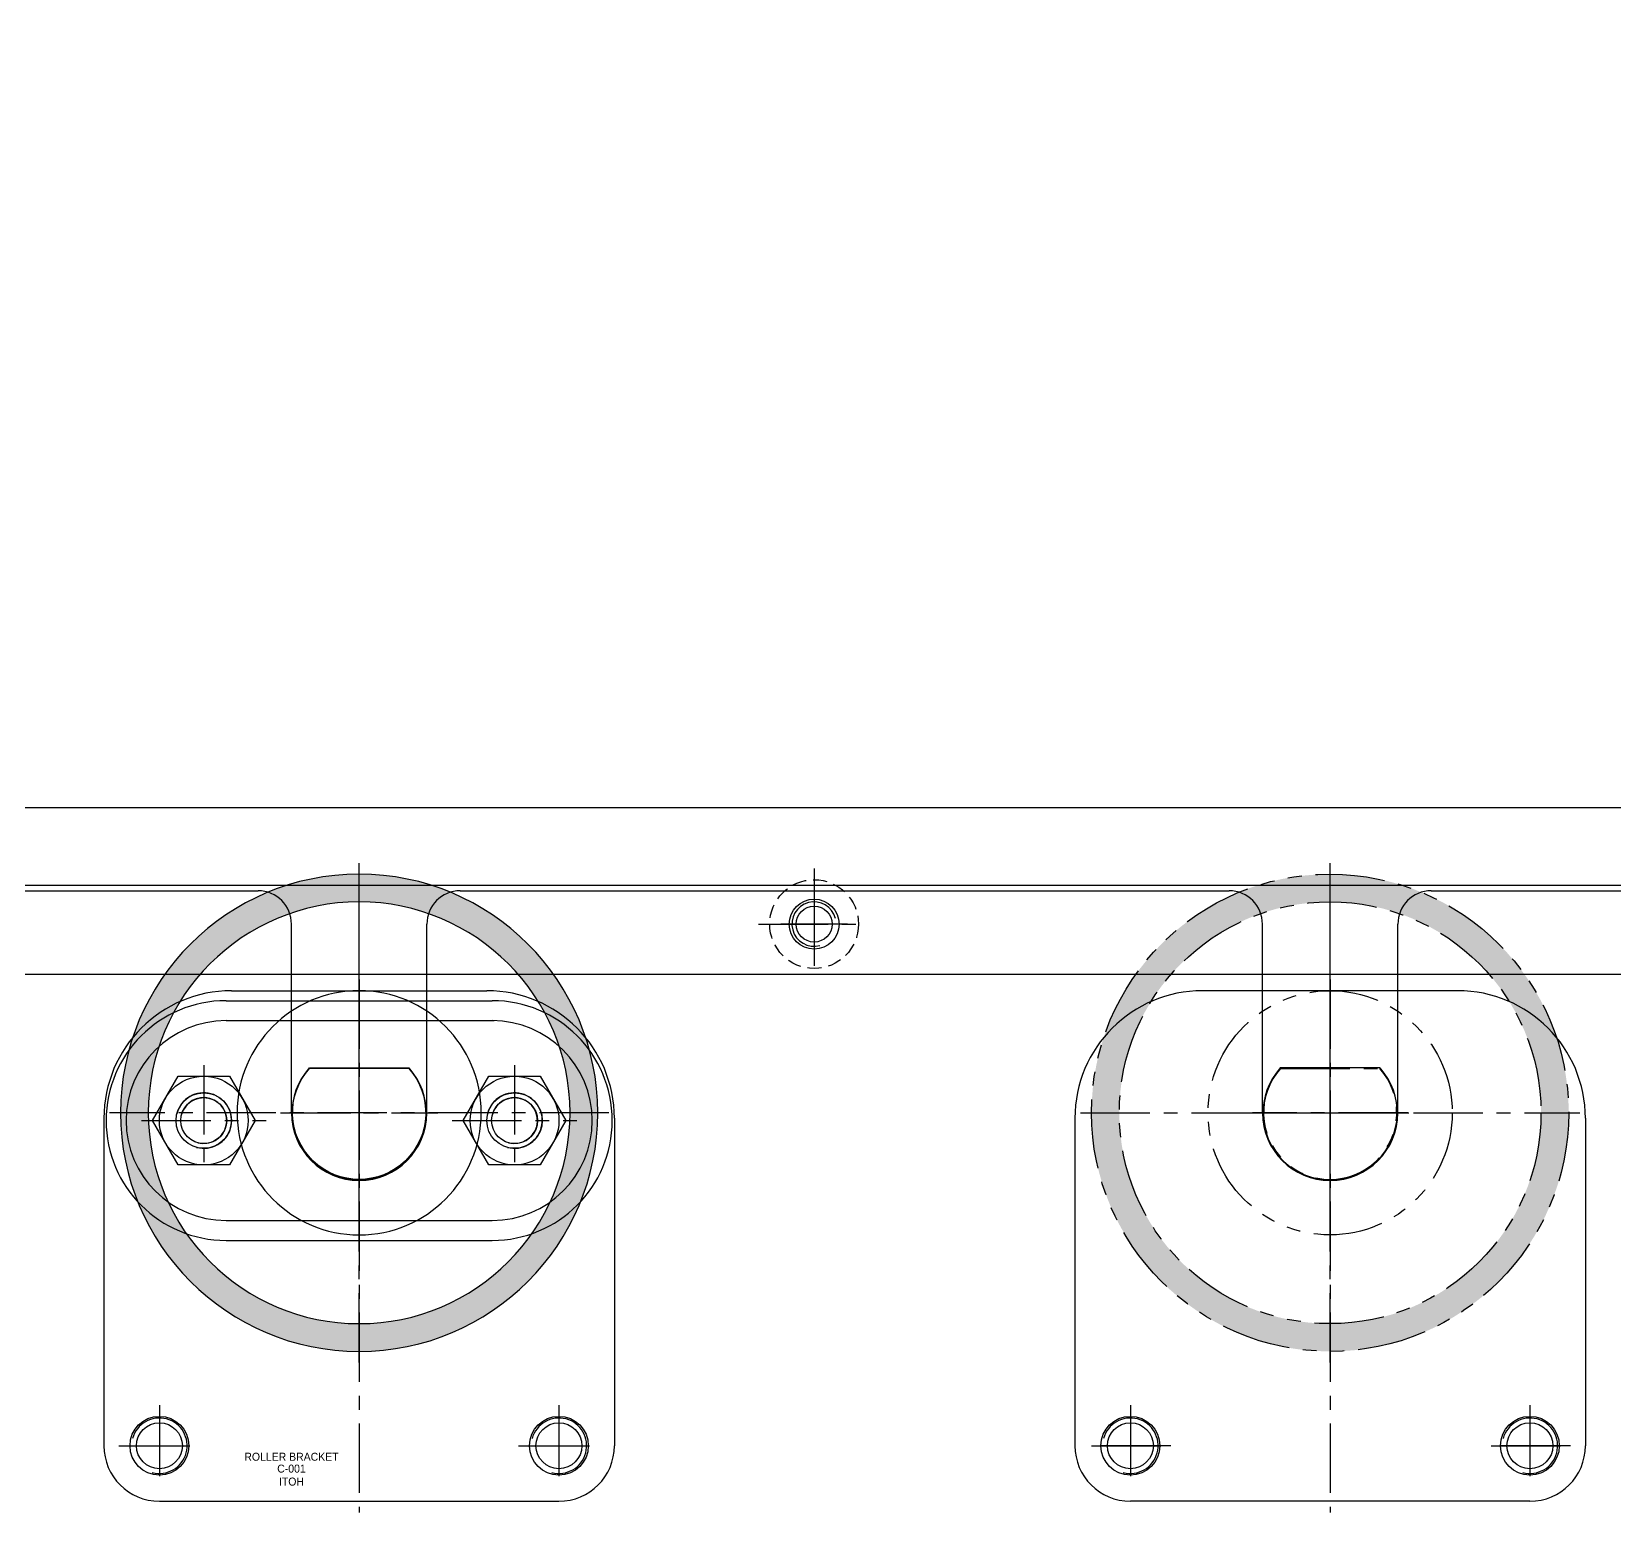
# Model space of a CAD drawing. Header units: inches. Extents: x 0 to 77285, y -118 to 40065.
# Drawn here: x 17553.5 to 17696.2, y 5770.9 to 5904.3 of the extents above; entities that cross this region are included whole.
import ezdxf
from ezdxf.enums import TextEntityAlignment as Align

# ---------------------------------------------------------------- set-up
doc = ezdxf.new("R2010")
doc.units = ezdxf.units.IN
doc.header["$LTSCALE"] = 5
doc.header["$MEASUREMENT"] = 0
for name, pattern in [('CENTER', [2, 1.25, -0.25, 0.25, -0.25]), ('HIDDEN', [0.375, 0.25, -0.125]), ('PHANTOM', [2.5, 1.25, -0.25, 0.25, -0.25, 0.25, -0.25])]:
    doc.linetypes.add(name, pattern=pattern)
for name, color, linetype in [('11', 1, 'CENTER'), ('22', 2, 'HIDDEN'), ('44', 4, 'Continuous'), ('55', 5, 'Continuous'), ('66', 6, 'PHANTOM'), ('G', 231, 'Continuous'), ('T', 3, 'Continuous'), ('Y', 60, 'Continuous')]:
    doc.layers.add(name, color=color, linetype=linetype)
doc.styles.add('SCI', font='')
doc.styles.get('SCI').set_extended_font_data('Gulim')
doc.dimstyles.new('SCH', dxfattribs={"dimtxt": 2.5, "dimasz": 2, "dimexe": 1.25, "dimexo": 0.625, "dimtad": 1, "dimdec": 8, "dimtxsty": 'SCI', "dimcen": 2.5, "dimclrd": 4, "dimclre": 4, "dimclrt": 7, "dimadec": 8, "dimazin": 2, "dimtfac": 1, "dimtdec": 8, "dimtmove": 0, "dimatfit": 3, "dimfxl": 1, "dimarcsym": 0})

# ---------------------------------------------------------------- blocks, each defined once
blk = doc.blocks.new('A$C1a2da5a2')
for p, q in [((-13.4, 68, 0), (55.9, 68, 0)), ((74.1, 68, 0), (143.4, 68, 0)), ((161.6, 68, 0), (230.9, 68, 0)), ((58.9, 48, 0), (58.9, 65, 0)), ((71.1, 48, 0), (71.1, 65, 0)), ((146.4, 48, 0), (146.4, 65, 0)), ((158.6, 48, 0), (158.6, 65, 0))]:
    blk.add_line(p, q)
for centre, radius in [((106, 65, 0), 1.62), ((47, 18, 0), 2.07), ((83, 18, 0), 2.07), ((134.5, 18, 0), 2.07), ((170.5, 18, 0), 2.07)]:
    blk.add_circle(centre, radius)
for centre, radius, start, end in [((55.9, 65, 0), 3, 0, 90), ((74.1, 65, 0), 3, 90, 180), ((143.4, 65, 0), 3, 0, 90), ((161.6, 65, 0), 3, 90, 180), ((65, 48, 0), 6.1, 180, 0), ((152.5, 48, 0), 6.1, 180, 0)]:
    blk.add_arc(centre, radius, start, end)
at = {"layer": '11'}
for p, q in [((65, 40.9, 0), (65, 69, 0)), ((152.5, 40.9, 0), (152.5, 69, 0)), ((106, 68, 0), (106, 62, 0)), ((109, 65, 0), (103, 65, 0)), ((57.9, 48, 0), (72.1, 48, 0)), ((145.4, 48, 0), (159.6, 48, 0)), ((47, 21.5, 0), (47, 14.5, 0)), ((83, 21.5, 0), (83, 14.5, 0)), ((134.5, 21.5, 0), (134.5, 14.5, 0)), ((170.5, 21.5, 0), (170.5, 14.5, 0)), ((43.5, 18, 0), (50.5, 18, 0)), ((79.5, 18, 0), (86.5, 18, 0)), ((131, 18, 0), (138, 18, 0)), ((167, 18, 0), (174, 18, 0))]:
    blk.add_line(p, q, dxfattribs=at)
at = {"layer": 'T'}
for centre, radius, start, end in [((106, 65, 0), 2, 15, 285), ((47, 18, 0), 2.5, 255, 165), ((83, 18, 0), 2.5, 255, 165), ((134.5, 18, 0), 2.5, 255, 165), ((170.5, 18, 0), 2.5, 255, 165)]:
    blk.add_arc(centre, radius, start, end, dxfattribs=at)
blk = doc.blocks.new('A$C13220dc5')
for p, q in [((-5, 10.5), (424.7, 10.5)), ((-5, 3.5), (424.7, 3.5)), ((-5, -4.5), (424.7, -4.5))]:
    blk.add_line(p, q)
blk.add_circle((250.7, 0, 0), 2.25)
at = {"layer": '11'}
for p, q in [((250.7, 5, 0), (250.7, -5, 0)), ((245.7, 0, 0), (255.7, 0, 0))]:
    blk.add_line(p, q, dxfattribs=at)
at = {"layer": '22'}
blk.add_circle((250.7, 0, 0), 4, dxfattribs=at)
blk = doc.blocks.new('A$Ceacdeef6E')
h = blk.add_hatch(color=256)
h.dxf.hatch_style = 1
h.paths.add_polyline_path([(-21.5, 0, 1), (21.5, 0, 1)])
h.paths.add_polyline_path([(19, 0, -1), (-19, 0, -1)], flags=16)
h.paths.add_polyline_path([(6, 0, -1), (-6, 0, -1)], flags=0)
blk.add_line((-4.47, 4), (4.47, 4))
for radius in [21.5, 19, 11]:
    blk.add_circle((0, 0), radius)
blk.add_arc((0, 0), 6, 138.1897, 41.8103)
at = {"layer": '11'}
for p, q in [((0, -22.5), (0, 22.5)), ((-22.5, 0), (22.5, 0))]:
    blk.add_line(p, q, dxfattribs=at)
blk = doc.blocks.new('A$Cb106c131')
for p, q in [((11.5, 11), (-11.5, 11)), ((4.49, 4.05), (-4.49, 4.05)), ((-23, -0.5), (-23, -30)), ((23, -0.5), (23, -30)), ((18, -35), (-18, -35))]:
    blk.add_line(p, q)
for centre in [(-18, -30), (18, -30)]:
    blk.add_circle(centre, 2.65)
for centre, radius, start, end in [((-11.5, -0.5), 11.5, 90, 180), ((11.5, -0.5), 11.5, 0, 90), ((0, 0), 6.05, 137.9776, 42.0224), ((-18, -30), 5, 180, 270), ((18, -30), 5, 270, 0)]:
    blk.add_arc(centre, radius, start, end)
at = {"layer": '11'}
for p, q in [((0, 12), (0, -36)), ((7, 0), (-7, 0)), ((-18, -26.35), (-18, -33.65)), ((18, -26.35), (18, -33.65)), ((-14.35, -30), (-21.65, -30)), ((21.65, -30), (14.35, -30))]:
    blk.add_line(p, q, dxfattribs=at)
blk = doc.blocks.new('A$Cca2a8c39E')
for p, q in [((-12, 10.1), (12, 10.1)), ((-11.5, 11), (11.5, 11)), ((-12, 8.3), (12.17, 8.3)), ((-18.62, -0.7), (-16.31, 3.3)), ((-16.31, 3.3), (-11.69, 3.3)), ((-11.69, 3.3), (-9.38, -0.7)), ((-4.49, 4.05), (4.49, 4.05)), ((9.38, -0.7), (11.69, 3.3)), ((11.69, 3.3), (16.31, 3.3)), ((16.31, 3.3), (18.62, -0.7)), ((-23, -0.5), (-23, -30)), ((-16.31, -4.7), (-18.62, -0.7)), ((-9.38, -0.7), (-11.69, -4.7)), ((11.69, -4.7), (9.38, -0.7)), ((18.62, -0.7), (16.31, -4.7)), ((23, -0.5), (23, -30)), ((-11.69, -4.7), (-16.31, -4.7)), ((16.31, -4.7), (11.69, -4.7)), ((-12, -9.7), (12, -9.7)), ((-12, -11.5), (12, -11.5)), ((-18, -35), (18, -35))]:
    blk.add_line(p, q)
for centre, radius in [((-14, -0.7), 4), ((14, -0.7), 4), ((-14, -0.7), 2.5), ((14, -0.7), 2.5), ((-14, -0.7), 2.07), ((14, -0.7), 2.07), ((-18, -30), 2.65), ((18, -30), 2.65)]:
    blk.add_circle(centre, radius)
for centre, radius, start, end in [((-11.5, -0.5), 11.5, 90, 180), ((-12, -0.7), 10.8, 90, 270), ((11.5, -0.5), 11.5, 0, 90), ((12, -0.7), 10.8, 270, 90), ((-12, -0.7), 9, 90, 270), ((12, -0.7), 9, 270, 90), ((0, 0), 6.05, 137.9776, 42.0224), ((-18, -30), 5, 180, 270), ((18, -30), 5, 270, 0)]:
    blk.add_arc(centre, radius, start, end)
at = {"layer": '11'}
for p, q in [((0, 12), (0, -36)), ((-14, 4.3), (-14, -5.7)), ((14, 4.3), (14, -5.7)), ((-7, 0), (7, 0)), ((-19.62, -0.7), (-8.38, -0.7)), ((8.38, -0.7), (19.62, -0.7)), ((-18, -26.35), (-18, -33.65)), ((18, -26.35), (18, -33.65)), ((-21.65, -30), (-14.35, -30)), ((14.35, -30), (21.65, -30))]:
    blk.add_line(p, q, dxfattribs=at)
at = {"layer": 'T'}
for centre, radius in [((-14, -0.7), 2.5), ((14, -0.7), 2.5), ((-14, -0.7), 2.07), ((14, -0.7), 2.07)]:
    blk.add_arc(centre, radius, 255, 165, dxfattribs=at)
at = {"layer": '44', "style": 'SCI'}
for s, height, p in [('ROLLER BRACKET', 0.7212, (-6.1, -30.99)), ('C-001', 0.721, (-6.1, -32.06)), ('ITOH', 0.721, (-6.1, -33.23))]:
    blk.add_text(s, height=height, dxfattribs=at).set_placement(p, align=Align.MIDDLE_CENTER)
blk = doc.blocks.new('A$C5f40b4d2E')
h = blk.add_hatch(color=256)
h.dxf.hatch_style = 1
h.paths.add_polyline_path([(-21.5, 0, 1), (21.5, 0, 1)])
h.paths.add_polyline_path([(19, 0, -1), (-19, 0, -1)], flags=16)
h.paths.add_polyline_path([(6, 0, -1), (-6, 0, -1)], flags=0)
blk.add_line((-4.47, 4), (4.47, 4))
for radius in [21.5, 19, 11]:
    blk.add_circle((0, 0), radius)
blk.add_arc((0, 0), 6, 138.1897, 41.8103)
at = {"layer": '11'}
for p, q in [((0, -22.5), (0, 22.5)), ((-22.5, 0), (22.5, 0))]:
    blk.add_line(p, q, dxfattribs=at)
blk = doc.blocks.new('A$C8d770c3a')
blk.add_blockref('A$C1a2da5a2', (145, 12, 0))
at = {"layer": '55', "xscale": -1}
blk.add_blockref('A$C5f40b4d2E', (210, 60, 0), dxfattribs=at)
at = {"layer": '55'}
blk.add_blockref('A$Cca2a8c39E', (210, 60, 0), dxfattribs=at)
at = {"layer": '66'}
blk.add_blockref('A$Ceacdeef6E', (297.5, 60, 0), dxfattribs=at)
at = {"layer": 'G'}
blk.add_blockref('A$C13220dc5', (0.3, 77), dxfattribs=at)
at = {"layer": 'Y'}
blk.add_blockref('A$Cb106c131', (297.5, 60, 0), dxfattribs=at)
blk = doc.blocks.new('A$C1d318a9d')
blk.add_blockref('A$C8d770c3a', (-425, -87.5))
blk = doc.blocks.new('*D589')
at = {"color": 4, "lineweight": -2, "transparency": 16777216}
for p, q in [((17358.05, 5873.38), (17358.05, 7292.92)), ((17798.05, 5884.38), (17798.05, 7292.92)), ((17358.05, 7192.92), (16655.44, 7192.92)), ((17638.05, 7192.92), (17518.05, 7192.92))]:
    blk.add_line(p, q, dxfattribs=at)
at = {"color": 4, "transparency": 16777216}
for points in [[(17518.05, 7219.59), (17518.05, 7166.25), (17358.05, 7192.92)], [(17638.05, 7219.59), (17638.05, 7166.25), (17798.05, 7192.92)]]:
    blk.add_solid(points, dxfattribs=at)
at = {"layer": 'Defpoints', "color": 0, "transparency": 16777216}
for p in [(17358.05, 7192.92), (17798.05, 5834.38, 0), (17358.05, 5823.38, 0)]:
    blk.add_point(p, dxfattribs=at)
at = {"color": 7, "transparency": 16777216, "insert": (16926.74, 7345.58), "char_height": 200, "attachment_point": 5, "style": 'SCI'}
blk.add_mtext('440', dxfattribs=at)
blk = doc.blocks.new('*D590')
at = {"color": 4, "lineweight": -2, "transparency": 16777216}
for p, q in [((17358.05, 5873.38), (17358.05, 7600.89)), ((17813.55, 6978.38), (17813.55, 7600.89)), ((17358.05, 7500.89), (16407.5, 7500.89)), ((17653.55, 7500.89), (17518.05, 7500.89))]:
    blk.add_line(p, q, dxfattribs=at)
at = {"color": 4, "transparency": 16777216}
for points in [[(17518.05, 7527.56), (17518.05, 7474.23), (17358.05, 7500.89)], [(17653.55, 7527.56), (17653.55, 7474.23), (17813.55, 7500.89)]]:
    blk.add_solid(points, dxfattribs=at)
at = {"layer": 'Defpoints', "color": 0, "transparency": 16777216}
for p in [(17358.05, 7500.89), (17813.55, 6928.38, 0), (17358.05, 5823.38, 0)]:
    blk.add_point(p, dxfattribs=at)
at = {"color": 7, "transparency": 16777216, "insert": (16802.78, 7665.94), "char_height": 200, "attachment_point": 5, "style": 'SCI'}
blk.add_mtext('455,5', dxfattribs=at)

msp = doc.modelspace()

# ---------------------------------------------------------------- block references
msp.add_blockref('A$C1d318a9d', (17798.04826047, 5834.38410828, 0.00000001))

# ---------------------------------------------------------------- dimensions: what is measured, and where the dimension line sits
for base, p1, picture, middle in [((17358.0482604656, 7500.893435358), (17813.5482604655, 6928.3841082762, -0.0000000013), '*D590', (16802.7752910915, 7665.9400398853)), ((17358.0482604656, 7192.920340396), (17798.0482604656, 5834.3841082762, 0.0000000082), '*D589', (16926.7433337013, 7345.5834562415))]:
    dim = msp.add_linear_dim(base=base, p1=p1, p2=(17358.0482604656, 5823.3841082762, 0.0000000082), dimstyle='SCH', override={"dimscale": 80})
    dim.commit()
    dim.dimension.update_dxf_attribs({"geometry": picture, "text_midpoint": middle})

doc.saveas('drawing.dxf')
